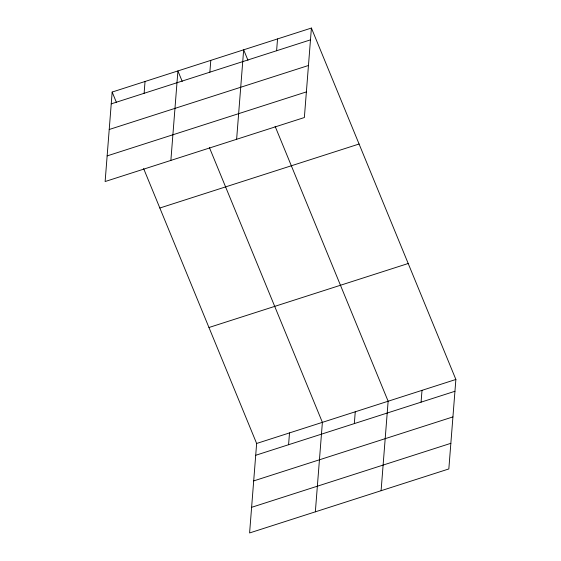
<?xml version="1.0" encoding="UTF-8"?>
<svg xmlns="http://www.w3.org/2000/svg" width="561" height="561" viewBox="0 0 561 561"><rect width="100%" height="100%" fill="white"/><g stroke="black" fill="none" stroke-linecap="round" stroke-linejoin="round"><path stroke-width="0.84" d="M112.165 92.053L105.124 181.533L304.364 117.529L311.404 28.05L112.165 92.053L116.471 102.523M144.114 93.301L145.04 81.492M170.874 160.411L177.914 70.931L182.22 81.401M209.863 72.18L210.789 60.371M236.623 139.289L243.663 49.81L247.969 60.279M276.608 50.735L277.534 38.933M143.616 168.559L256.636 443.471L249.596 532.95L448.835 468.947L455.876 379.467L311.404 28.05M288.578 444.719L289.511 432.91M315.345 511.828L322.386 422.349L209.365 147.438M354.328 423.597L355.26 411.788M381.094 490.707L388.135 401.227L275.114 126.316M421.08 402.16L422.005 390.351M111.232 103.862L310.478 39.859M109.22 129.493L308.459 65.49M107.137 155.902L306.383 91.899M159.843 208.019L359.082 144.016M208.958 327.505L408.205 263.502M256.636 443.471L455.876 379.467M255.704 455.28L454.95 391.276M253.691 480.91L452.93 416.907M251.609 507.319L450.855 443.316"/></g></svg>
